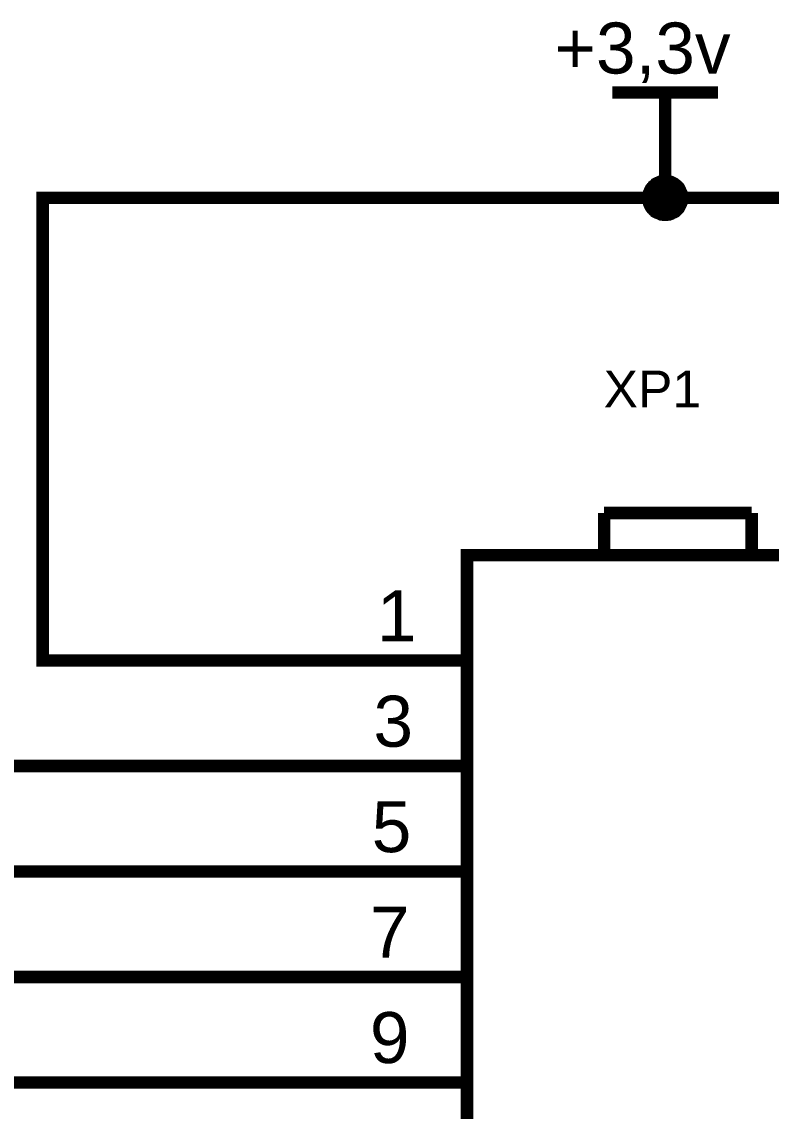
# Model space of a CAD drawing. Header units: millimetres. Extents: x 0 to 594, y 0 to 420.
# Drawn here: x 293.88 to 311.94, y 120.3 to 146.54 of the extents above; entities that cross this region are included whole.
import ezdxf

# ---------------------------------------------------------------- set-up
doc = ezdxf.new("R2010")
doc.units = ezdxf.units.MM
doc.layers.add('Sheet', color=255, linetype='Continuous')
doc.styles.get("Standard").update_dxf_attribs({"font": 'arial.ttf'})

msp = doc.modelspace()

# ---------------------------------------------------------------- linework, layer by layer
at = {"layer": 'Sheet', "color": 0}
for points, const_width in [([(308.112, 144.837), (310.652, 144.837)], 0.3), ([(309.382, 142.297), (309.382, 144.837)], 0.3), ([(308.874, 142.297), (308.874, 142.318), (308.874, 142.35), (308.885, 142.371), (308.885, 142.402), (308.895, 142.424), (308.895, 142.445), (308.906, 142.466), (308.916, 142.487), (308.927, 142.519), (308.938, 142.54), (308.948, 142.561), (308.959, 142.582), (308.98, 142.604), (308.99, 142.614), (309.012, 142.635), (309.022, 142.656), (309.043, 142.667), (309.065, 142.688), (309.075, 142.699), (309.096, 142.72), (309.117, 142.731), (309.139, 142.741), (309.16, 142.752), (309.192, 142.762), (309.213, 142.773), (309.234, 142.783), (309.255, 142.783), (309.276, 142.794), (309.308, 142.794), (309.329, 142.805), (309.361, 142.805), (309.382, 142.805)], 0.0991), ([(308.874, 142.297), (308.874, 142.318), (308.874, 142.35), (308.885, 142.371), (308.885, 142.402), (308.895, 142.424), (308.895, 142.445), (308.906, 142.466), (308.916, 142.487), (308.927, 142.519), (308.938, 142.54), (308.948, 142.561), (308.959, 142.582), (308.98, 142.604), (308.99, 142.614), (309.012, 142.635), (309.022, 142.656), (309.043, 142.667), (309.065, 142.688), (309.075, 142.699), (309.096, 142.72), (309.117, 142.731), (309.139, 142.741), (309.16, 142.752), (309.192, 142.762), (309.213, 142.773), (309.234, 142.783), (309.255, 142.783), (309.276, 142.794), (309.308, 142.794), (309.329, 142.805), (309.361, 142.805), (309.382, 142.805)], 0.0991), ([(308.874, 142.297), (308.874, 142.318), (308.874, 142.35), (308.885, 142.371), (308.885, 142.402), (308.895, 142.424), (308.895, 142.445), (308.906, 142.466), (308.916, 142.487), (308.927, 142.519), (308.938, 142.54), (308.948, 142.561), (308.959, 142.582), (308.98, 142.604), (308.99, 142.614), (309.012, 142.635), (309.022, 142.656), (309.043, 142.667), (309.065, 142.688), (309.075, 142.699), (309.096, 142.72), (309.117, 142.731), (309.139, 142.741), (309.16, 142.752), (309.192, 142.762), (309.213, 142.773), (309.234, 142.783), (309.255, 142.783), (309.276, 142.794), (309.308, 142.794), (309.329, 142.805), (309.361, 142.805), (309.382, 142.805)], 0.0991), ([(308.874, 142.297), (308.874, 142.318), (308.874, 142.35), (308.885, 142.371), (308.885, 142.402), (308.895, 142.424), (308.895, 142.445), (308.906, 142.466), (308.916, 142.487), (308.927, 142.519), (308.938, 142.54), (308.948, 142.561), (308.959, 142.582), (308.98, 142.604), (308.99, 142.614), (309.012, 142.635), (309.022, 142.656), (309.043, 142.667), (309.065, 142.688), (309.075, 142.699), (309.096, 142.72), (309.117, 142.731), (309.139, 142.741), (309.16, 142.752), (309.192, 142.762), (309.213, 142.773), (309.234, 142.783), (309.255, 142.783), (309.276, 142.794), (309.308, 142.794), (309.329, 142.805), (309.361, 142.805), (309.382, 142.805)], 0.0991), ([(308.874, 142.297), (308.874, 142.318), (308.874, 142.35), (308.885, 142.371), (308.885, 142.402), (308.895, 142.424), (308.895, 142.445), (308.906, 142.466), (308.916, 142.487), (308.927, 142.519), (308.938, 142.54), (308.948, 142.561), (308.959, 142.582), (308.98, 142.604), (308.99, 142.614), (309.012, 142.635), (309.022, 142.656), (309.043, 142.667), (309.065, 142.688), (309.075, 142.699), (309.096, 142.72), (309.117, 142.731), (309.139, 142.741), (309.16, 142.752), (309.192, 142.762), (309.213, 142.773), (309.234, 142.783), (309.255, 142.783), (309.276, 142.794), (309.308, 142.794), (309.329, 142.805), (309.361, 142.805), (309.382, 142.805)], 0.0991), ([(308.874, 142.297), (308.874, 142.318), (308.874, 142.35), (308.885, 142.371), (308.885, 142.402), (308.895, 142.424), (308.895, 142.445), (308.906, 142.466), (308.916, 142.487), (308.927, 142.519), (308.938, 142.54), (308.948, 142.561), (308.959, 142.582), (308.98, 142.604), (308.99, 142.614), (309.012, 142.635), (309.022, 142.656), (309.043, 142.667), (309.065, 142.688), (309.075, 142.699), (309.096, 142.72), (309.117, 142.731), (309.139, 142.741), (309.16, 142.752), (309.192, 142.762), (309.213, 142.773), (309.234, 142.783), (309.255, 142.783), (309.276, 142.794), (309.308, 142.794), (309.329, 142.805), (309.361, 142.805), (309.382, 142.805)], 0.0991), ([(308.874, 142.297), (308.874, 142.318), (308.874, 142.35), (308.885, 142.371), (308.885, 142.402), (308.895, 142.424), (308.895, 142.445), (308.906, 142.466), (308.916, 142.487), (308.927, 142.519), (308.938, 142.54), (308.948, 142.561), (308.959, 142.582), (308.98, 142.604), (308.99, 142.614), (309.012, 142.635), (309.022, 142.656), (309.043, 142.667), (309.065, 142.688), (309.075, 142.699), (309.096, 142.72), (309.117, 142.731), (309.139, 142.741), (309.16, 142.752), (309.192, 142.762), (309.213, 142.773), (309.234, 142.783), (309.255, 142.783), (309.276, 142.794), (309.308, 142.794), (309.329, 142.805), (309.361, 142.805), (309.382, 142.805)], 0.0991), ([(308.874, 142.297), (308.874, 142.318), (308.874, 142.35), (308.885, 142.371), (308.885, 142.402), (308.895, 142.424), (308.895, 142.445), (308.906, 142.466), (308.916, 142.487), (308.927, 142.519), (308.938, 142.54), (308.948, 142.561), (308.959, 142.582), (308.98, 142.604), (308.99, 142.614), (309.012, 142.635), (309.022, 142.656), (309.043, 142.667), (309.065, 142.688), (309.075, 142.699), (309.096, 142.72), (309.117, 142.731), (309.139, 142.741), (309.16, 142.752), (309.192, 142.762), (309.213, 142.773), (309.234, 142.783), (309.255, 142.783), (309.276, 142.794), (309.308, 142.794), (309.329, 142.805), (309.361, 142.805), (309.382, 142.805)], 0.0991), ([(309.382, 142.805), (309.382, 142.805)], 0.0991), ([(309.382, 142.805), (309.414, 142.805), (309.435, 142.805), (309.456, 142.794), (309.488, 142.794), (309.509, 142.783), (309.53, 142.783), (309.562, 142.773), (309.583, 142.762), (309.604, 142.752), (309.625, 142.741), (309.647, 142.731), (309.668, 142.72), (309.689, 142.699), (309.71, 142.688), (309.721, 142.667), (309.742, 142.656), (309.763, 142.635), (309.774, 142.614), (309.795, 142.604), (309.805, 142.582), (309.816, 142.561), (309.827, 142.54), (309.837, 142.519), (309.848, 142.487), (309.858, 142.466), (309.869, 142.445), (309.879, 142.424), (309.879, 142.402), (309.879, 142.371), (309.89, 142.35), (309.89, 142.318), (309.89, 142.297)], 0.0991), ([(309.382, 142.805), (309.382, 142.805)], 0.0991), ([(309.382, 142.805), (309.414, 142.805), (309.435, 142.805), (309.456, 142.794), (309.488, 142.794), (309.509, 142.783), (309.53, 142.783), (309.562, 142.773), (309.583, 142.762), (309.604, 142.752), (309.625, 142.741), (309.647, 142.731), (309.668, 142.72), (309.689, 142.699), (309.71, 142.688), (309.721, 142.667), (309.742, 142.656), (309.763, 142.635), (309.774, 142.614), (309.795, 142.604), (309.805, 142.582), (309.816, 142.561), (309.827, 142.54), (309.837, 142.519), (309.848, 142.487), (309.858, 142.466), (309.869, 142.445), (309.879, 142.424), (309.879, 142.402), (309.879, 142.371), (309.89, 142.35), (309.89, 142.318), (309.89, 142.297)], 0.0991), ([(309.382, 142.805), (309.382, 142.805)], 0.0991), ([(309.382, 142.805), (309.414, 142.805), (309.435, 142.805), (309.456, 142.794), (309.488, 142.794), (309.509, 142.783), (309.53, 142.783), (309.562, 142.773), (309.583, 142.762), (309.604, 142.752), (309.625, 142.741), (309.647, 142.731), (309.668, 142.72), (309.689, 142.699), (309.71, 142.688), (309.721, 142.667), (309.742, 142.656), (309.763, 142.635), (309.774, 142.614), (309.795, 142.604), (309.805, 142.582), (309.816, 142.561), (309.827, 142.54), (309.837, 142.519), (309.848, 142.487), (309.858, 142.466), (309.869, 142.445), (309.879, 142.424), (309.879, 142.402), (309.879, 142.371), (309.89, 142.35), (309.89, 142.318), (309.89, 142.297)], 0.0991), ([(309.382, 142.805), (309.382, 142.805)], 0.0991), ([(309.382, 142.805), (309.414, 142.805), (309.435, 142.805), (309.456, 142.794), (309.488, 142.794), (309.509, 142.783), (309.53, 142.783), (309.562, 142.773), (309.583, 142.762), (309.604, 142.752), (309.625, 142.741), (309.647, 142.731), (309.668, 142.72), (309.689, 142.699), (309.71, 142.688), (309.721, 142.667), (309.742, 142.656), (309.763, 142.635), (309.774, 142.614), (309.795, 142.604), (309.805, 142.582), (309.816, 142.561), (309.827, 142.54), (309.837, 142.519), (309.848, 142.487), (309.858, 142.466), (309.869, 142.445), (309.879, 142.424), (309.879, 142.402), (309.879, 142.371), (309.89, 142.35), (309.89, 142.318), (309.89, 142.297)], 0.0991), ([(309.382, 142.805), (309.382, 142.805)], 0.0991), ([(309.382, 142.805), (309.414, 142.805), (309.435, 142.805), (309.456, 142.794), (309.488, 142.794), (309.509, 142.783), (309.53, 142.783), (309.562, 142.773), (309.583, 142.762), (309.604, 142.752), (309.625, 142.741), (309.647, 142.731), (309.668, 142.72), (309.689, 142.699), (309.71, 142.688), (309.721, 142.667), (309.742, 142.656), (309.763, 142.635), (309.774, 142.614), (309.795, 142.604), (309.805, 142.582), (309.816, 142.561), (309.827, 142.54), (309.837, 142.519), (309.848, 142.487), (309.858, 142.466), (309.869, 142.445), (309.879, 142.424), (309.879, 142.402), (309.879, 142.371), (309.89, 142.35), (309.89, 142.318), (309.89, 142.297)], 0.0991), ([(309.382, 142.805), (309.382, 142.805)], 0.0991), ([(309.382, 142.805), (309.414, 142.805), (309.435, 142.805), (309.456, 142.794), (309.488, 142.794), (309.509, 142.783), (309.53, 142.783), (309.562, 142.773), (309.583, 142.762), (309.604, 142.752), (309.625, 142.741), (309.647, 142.731), (309.668, 142.72), (309.689, 142.699), (309.71, 142.688), (309.721, 142.667), (309.742, 142.656), (309.763, 142.635), (309.774, 142.614), (309.795, 142.604), (309.805, 142.582), (309.816, 142.561), (309.827, 142.54), (309.837, 142.519), (309.848, 142.487), (309.858, 142.466), (309.869, 142.445), (309.879, 142.424), (309.879, 142.402), (309.879, 142.371), (309.89, 142.35), (309.89, 142.318), (309.89, 142.297)], 0.0991), ([(309.382, 142.805), (309.382, 142.805)], 0.0991), ([(309.382, 142.805), (309.414, 142.805), (309.435, 142.805), (309.456, 142.794), (309.488, 142.794), (309.509, 142.783), (309.53, 142.783), (309.562, 142.773), (309.583, 142.762), (309.604, 142.752), (309.625, 142.741), (309.647, 142.731), (309.668, 142.72), (309.689, 142.699), (309.71, 142.688), (309.721, 142.667), (309.742, 142.656), (309.763, 142.635), (309.774, 142.614), (309.795, 142.604), (309.805, 142.582), (309.816, 142.561), (309.827, 142.54), (309.837, 142.519), (309.848, 142.487), (309.858, 142.466), (309.869, 142.445), (309.879, 142.424), (309.879, 142.402), (309.879, 142.371), (309.89, 142.35), (309.89, 142.318), (309.89, 142.297)], 0.0991), ([(309.382, 142.805), (309.382, 142.805)], 0.0991), ([(309.382, 142.805), (309.414, 142.805), (309.435, 142.805), (309.456, 142.794), (309.488, 142.794), (309.509, 142.783), (309.53, 142.783), (309.562, 142.773), (309.583, 142.762), (309.604, 142.752), (309.625, 142.741), (309.647, 142.731), (309.668, 142.72), (309.689, 142.699), (309.71, 142.688), (309.721, 142.667), (309.742, 142.656), (309.763, 142.635), (309.774, 142.614), (309.795, 142.604), (309.805, 142.582), (309.816, 142.561), (309.827, 142.54), (309.837, 142.519), (309.848, 142.487), (309.858, 142.466), (309.869, 142.445), (309.879, 142.424), (309.879, 142.402), (309.879, 142.371), (309.89, 142.35), (309.89, 142.318), (309.89, 142.297)], 0.0991), ([(291.38, 142.297), (291.38, 120.992), (296.989, 120.992)], 0.3), ([(296.989, 131.152), (294.386, 131.152), (294.386, 142.297), (309.382, 142.297), (325.383, 142.297), (325.383, 131.152), (322.378, 131.152)], 0.3), ([(309.382, 141.789), (309.361, 141.789), (309.329, 141.789), (309.308, 141.799), (309.276, 141.799), (309.255, 141.799), (309.234, 141.81), (309.213, 141.82), (309.192, 141.831), (309.16, 141.842), (309.139, 141.852), (309.117, 141.863), (309.096, 141.873), (309.075, 141.884), (309.065, 141.905), (309.043, 141.916), (309.022, 141.937), (309.012, 141.958), (308.99, 141.969), (308.98, 141.99), (308.959, 142.011), (308.948, 142.032), (308.938, 142.053), (308.927, 142.074), (308.916, 142.096), (308.906, 142.117), (308.895, 142.148), (308.895, 142.17), (308.885, 142.191), (308.885, 142.223), (308.874, 142.244), (308.874, 142.265), (308.874, 142.297)], 0.0991), ([(308.874, 142.297), (308.874, 142.297)], 0.0991), ([(309.382, 141.789), (309.361, 141.789), (309.329, 141.789), (309.308, 141.799), (309.276, 141.799), (309.255, 141.799), (309.234, 141.81), (309.213, 141.82), (309.192, 141.831), (309.16, 141.842), (309.139, 141.852), (309.117, 141.863), (309.096, 141.873), (309.075, 141.884), (309.065, 141.905), (309.043, 141.916), (309.022, 141.937), (309.012, 141.958), (308.99, 141.969), (308.98, 141.99), (308.959, 142.011), (308.948, 142.032), (308.938, 142.053), (308.927, 142.074), (308.916, 142.096), (308.906, 142.117), (308.895, 142.148), (308.895, 142.17), (308.885, 142.191), (308.885, 142.223), (308.874, 142.244), (308.874, 142.265), (308.874, 142.297)], 0.0991), ([(308.874, 142.297), (308.874, 142.297)], 0.0991), ([(309.382, 141.789), (309.361, 141.789), (309.329, 141.789), (309.308, 141.799), (309.276, 141.799), (309.255, 141.799), (309.234, 141.81), (309.213, 141.82), (309.192, 141.831), (309.16, 141.842), (309.139, 141.852), (309.117, 141.863), (309.096, 141.873), (309.075, 141.884), (309.065, 141.905), (309.043, 141.916), (309.022, 141.937), (309.012, 141.958), (308.99, 141.969), (308.98, 141.99), (308.959, 142.011), (308.948, 142.032), (308.938, 142.053), (308.927, 142.074), (308.916, 142.096), (308.906, 142.117), (308.895, 142.148), (308.895, 142.17), (308.885, 142.191), (308.885, 142.223), (308.874, 142.244), (308.874, 142.265), (308.874, 142.297)], 0.0991), ([(308.874, 142.297), (308.874, 142.297)], 0.0991), ([(309.382, 141.789), (309.361, 141.789), (309.329, 141.789), (309.308, 141.799), (309.276, 141.799), (309.255, 141.799), (309.234, 141.81), (309.213, 141.82), (309.192, 141.831), (309.16, 141.842), (309.139, 141.852), (309.117, 141.863), (309.096, 141.873), (309.075, 141.884), (309.065, 141.905), (309.043, 141.916), (309.022, 141.937), (309.012, 141.958), (308.99, 141.969), (308.98, 141.99), (308.959, 142.011), (308.948, 142.032), (308.938, 142.053), (308.927, 142.074), (308.916, 142.096), (308.906, 142.117), (308.895, 142.148), (308.895, 142.17), (308.885, 142.191), (308.885, 142.223), (308.874, 142.244), (308.874, 142.265), (308.874, 142.297)], 0.0991), ([(308.874, 142.297), (308.874, 142.297)], 0.0991), ([(309.382, 141.789), (309.361, 141.789), (309.329, 141.789), (309.308, 141.799), (309.276, 141.799), (309.255, 141.799), (309.234, 141.81), (309.213, 141.82), (309.192, 141.831), (309.16, 141.842), (309.139, 141.852), (309.117, 141.863), (309.096, 141.873), (309.075, 141.884), (309.065, 141.905), (309.043, 141.916), (309.022, 141.937), (309.012, 141.958), (308.99, 141.969), (308.98, 141.99), (308.959, 142.011), (308.948, 142.032), (308.938, 142.053), (308.927, 142.074), (308.916, 142.096), (308.906, 142.117), (308.895, 142.148), (308.895, 142.17), (308.885, 142.191), (308.885, 142.223), (308.874, 142.244), (308.874, 142.265), (308.874, 142.297)], 0.0991), ([(308.874, 142.297), (308.874, 142.297)], 0.0991), ([(309.382, 141.789), (309.361, 141.789), (309.329, 141.789), (309.308, 141.799), (309.276, 141.799), (309.255, 141.799), (309.234, 141.81), (309.213, 141.82), (309.192, 141.831), (309.16, 141.842), (309.139, 141.852), (309.117, 141.863), (309.096, 141.873), (309.075, 141.884), (309.065, 141.905), (309.043, 141.916), (309.022, 141.937), (309.012, 141.958), (308.99, 141.969), (308.98, 141.99), (308.959, 142.011), (308.948, 142.032), (308.938, 142.053), (308.927, 142.074), (308.916, 142.096), (308.906, 142.117), (308.895, 142.148), (308.895, 142.17), (308.885, 142.191), (308.885, 142.223), (308.874, 142.244), (308.874, 142.265), (308.874, 142.297)], 0.0991), ([(308.874, 142.297), (308.874, 142.297)], 0.0991), ([(309.382, 141.789), (309.361, 141.789), (309.329, 141.789), (309.308, 141.799), (309.276, 141.799), (309.255, 141.799), (309.234, 141.81), (309.213, 141.82), (309.192, 141.831), (309.16, 141.842), (309.139, 141.852), (309.117, 141.863), (309.096, 141.873), (309.075, 141.884), (309.065, 141.905), (309.043, 141.916), (309.022, 141.937), (309.012, 141.958), (308.99, 141.969), (308.98, 141.99), (308.959, 142.011), (308.948, 142.032), (308.938, 142.053), (308.927, 142.074), (308.916, 142.096), (308.906, 142.117), (308.895, 142.148), (308.895, 142.17), (308.885, 142.191), (308.885, 142.223), (308.874, 142.244), (308.874, 142.265), (308.874, 142.297)], 0.0991), ([(308.874, 142.297), (308.874, 142.297)], 0.0991), ([(309.382, 141.789), (309.361, 141.789), (309.329, 141.789), (309.308, 141.799), (309.276, 141.799), (309.255, 141.799), (309.234, 141.81), (309.213, 141.82), (309.192, 141.831), (309.16, 141.842), (309.139, 141.852), (309.117, 141.863), (309.096, 141.873), (309.075, 141.884), (309.065, 141.905), (309.043, 141.916), (309.022, 141.937), (309.012, 141.958), (308.99, 141.969), (308.98, 141.99), (308.959, 142.011), (308.948, 142.032), (308.938, 142.053), (308.927, 142.074), (308.916, 142.096), (308.906, 142.117), (308.895, 142.148), (308.895, 142.17), (308.885, 142.191), (308.885, 142.223), (308.874, 142.244), (308.874, 142.265), (308.874, 142.297)], 0.0991), ([(308.874, 142.297), (308.874, 142.297)], 0.0991), ([(309.89, 142.297), (309.89, 142.265), (309.89, 142.244), (309.879, 142.223), (309.879, 142.191), (309.879, 142.17), (309.869, 142.148), (309.858, 142.117), (309.848, 142.096), (309.837, 142.074), (309.827, 142.053), (309.816, 142.032), (309.805, 142.011), (309.795, 141.99), (309.774, 141.969), (309.763, 141.958), (309.742, 141.937), (309.721, 141.916), (309.71, 141.905), (309.689, 141.884), (309.668, 141.873), (309.647, 141.863), (309.625, 141.852), (309.604, 141.842), (309.583, 141.831), (309.562, 141.82), (309.53, 141.81), (309.509, 141.799), (309.488, 141.799), (309.456, 141.799), (309.435, 141.789), (309.414, 141.789), (309.382, 141.789)], 0.0991), ([(309.89, 142.297), (309.89, 142.265), (309.89, 142.244), (309.879, 142.223), (309.879, 142.191), (309.879, 142.17), (309.869, 142.148), (309.858, 142.117), (309.848, 142.096), (309.837, 142.074), (309.827, 142.053), (309.816, 142.032), (309.805, 142.011), (309.795, 141.99), (309.774, 141.969), (309.763, 141.958), (309.742, 141.937), (309.721, 141.916), (309.71, 141.905), (309.689, 141.884), (309.668, 141.873), (309.647, 141.863), (309.625, 141.852), (309.604, 141.842), (309.583, 141.831), (309.562, 141.82), (309.53, 141.81), (309.509, 141.799), (309.488, 141.799), (309.456, 141.799), (309.435, 141.789), (309.414, 141.789), (309.382, 141.789)], 0.0991), ([(309.89, 142.297), (309.89, 142.265), (309.89, 142.244), (309.879, 142.223), (309.879, 142.191), (309.879, 142.17), (309.869, 142.148), (309.858, 142.117), (309.848, 142.096), (309.837, 142.074), (309.827, 142.053), (309.816, 142.032), (309.805, 142.011), (309.795, 141.99), (309.774, 141.969), (309.763, 141.958), (309.742, 141.937), (309.721, 141.916), (309.71, 141.905), (309.689, 141.884), (309.668, 141.873), (309.647, 141.863), (309.625, 141.852), (309.604, 141.842), (309.583, 141.831), (309.562, 141.82), (309.53, 141.81), (309.509, 141.799), (309.488, 141.799), (309.456, 141.799), (309.435, 141.789), (309.414, 141.789), (309.382, 141.789)], 0.0991), ([(309.89, 142.297), (309.89, 142.265), (309.89, 142.244), (309.879, 142.223), (309.879, 142.191), (309.879, 142.17), (309.869, 142.148), (309.858, 142.117), (309.848, 142.096), (309.837, 142.074), (309.827, 142.053), (309.816, 142.032), (309.805, 142.011), (309.795, 141.99), (309.774, 141.969), (309.763, 141.958), (309.742, 141.937), (309.721, 141.916), (309.71, 141.905), (309.689, 141.884), (309.668, 141.873), (309.647, 141.863), (309.625, 141.852), (309.604, 141.842), (309.583, 141.831), (309.562, 141.82), (309.53, 141.81), (309.509, 141.799), (309.488, 141.799), (309.456, 141.799), (309.435, 141.789), (309.414, 141.789), (309.382, 141.789)], 0.0991), ([(309.89, 142.297), (309.89, 142.265), (309.89, 142.244), (309.879, 142.223), (309.879, 142.191), (309.879, 142.17), (309.869, 142.148), (309.858, 142.117), (309.848, 142.096), (309.837, 142.074), (309.827, 142.053), (309.816, 142.032), (309.805, 142.011), (309.795, 141.99), (309.774, 141.969), (309.763, 141.958), (309.742, 141.937), (309.721, 141.916), (309.71, 141.905), (309.689, 141.884), (309.668, 141.873), (309.647, 141.863), (309.625, 141.852), (309.604, 141.842), (309.583, 141.831), (309.562, 141.82), (309.53, 141.81), (309.509, 141.799), (309.488, 141.799), (309.456, 141.799), (309.435, 141.789), (309.414, 141.789), (309.382, 141.789)], 0.0991), ([(309.89, 142.297), (309.89, 142.265), (309.89, 142.244), (309.879, 142.223), (309.879, 142.191), (309.879, 142.17), (309.869, 142.148), (309.858, 142.117), (309.848, 142.096), (309.837, 142.074), (309.827, 142.053), (309.816, 142.032), (309.805, 142.011), (309.795, 141.99), (309.774, 141.969), (309.763, 141.958), (309.742, 141.937), (309.721, 141.916), (309.71, 141.905), (309.689, 141.884), (309.668, 141.873), (309.647, 141.863), (309.625, 141.852), (309.604, 141.842), (309.583, 141.831), (309.562, 141.82), (309.53, 141.81), (309.509, 141.799), (309.488, 141.799), (309.456, 141.799), (309.435, 141.789), (309.414, 141.789), (309.382, 141.789)], 0.0991), ([(309.89, 142.297), (309.89, 142.265), (309.89, 142.244), (309.879, 142.223), (309.879, 142.191), (309.879, 142.17), (309.869, 142.148), (309.858, 142.117), (309.848, 142.096), (309.837, 142.074), (309.827, 142.053), (309.816, 142.032), (309.805, 142.011), (309.795, 141.99), (309.774, 141.969), (309.763, 141.958), (309.742, 141.937), (309.721, 141.916), (309.71, 141.905), (309.689, 141.884), (309.668, 141.873), (309.647, 141.863), (309.625, 141.852), (309.604, 141.842), (309.583, 141.831), (309.562, 141.82), (309.53, 141.81), (309.509, 141.799), (309.488, 141.799), (309.456, 141.799), (309.435, 141.789), (309.414, 141.789), (309.382, 141.789)], 0.0991), ([(309.89, 142.297), (309.89, 142.265), (309.89, 142.244), (309.879, 142.223), (309.879, 142.191), (309.879, 142.17), (309.869, 142.148), (309.858, 142.117), (309.848, 142.096), (309.837, 142.074), (309.827, 142.053), (309.816, 142.032), (309.805, 142.011), (309.795, 141.99), (309.774, 141.969), (309.763, 141.958), (309.742, 141.937), (309.721, 141.916), (309.71, 141.905), (309.689, 141.884), (309.668, 141.873), (309.647, 141.863), (309.625, 141.852), (309.604, 141.842), (309.583, 141.831), (309.562, 141.82), (309.53, 141.81), (309.509, 141.799), (309.488, 141.799), (309.456, 141.799), (309.435, 141.789), (309.414, 141.789), (309.382, 141.789)], 0.0991), ([(309.89, 142.297), (309.89, 142.297), (309.89, 142.297), (309.89, 142.297), (309.89, 142.297), (309.89, 142.297), (309.89, 142.297), (309.89, 142.297), (309.89, 142.297), (309.89, 142.297), (309.89, 142.297), (309.89, 142.297), (309.89, 142.297), (309.89, 142.297), (309.89, 142.297), (309.89, 142.297), (309.89, 142.297), (309.89, 142.297), (309.89, 142.297), (309.89, 142.297), (309.89, 142.297), (309.89, 142.297), (309.89, 142.297), (309.89, 142.297), (309.89, 142.297), (309.89, 142.297), (309.89, 142.297), (309.89, 142.297), (309.89, 142.297), (309.89, 142.297), (309.89, 142.297), (309.89, 142.297), (309.89, 142.297)], 0.0991), ([(309.89, 142.297), (309.89, 142.297)], 0.0991), ([(309.89, 142.297), (309.89, 142.297), (309.89, 142.297), (309.89, 142.297), (309.89, 142.297), (309.89, 142.297), (309.89, 142.297), (309.89, 142.297), (309.89, 142.297), (309.89, 142.297), (309.89, 142.297), (309.89, 142.297), (309.89, 142.297), (309.89, 142.297), (309.89, 142.297), (309.89, 142.297), (309.89, 142.297), (309.89, 142.297), (309.89, 142.297), (309.89, 142.297), (309.89, 142.297), (309.89, 142.297), (309.89, 142.297), (309.89, 142.297), (309.89, 142.297), (309.89, 142.297), (309.89, 142.297), (309.89, 142.297), (309.89, 142.297), (309.89, 142.297), (309.89, 142.297), (309.89, 142.297), (309.89, 142.297)], 0.0991), ([(309.89, 142.297), (309.89, 142.297)], 0.0991), ([(309.89, 142.297), (309.89, 142.297), (309.89, 142.297), (309.89, 142.297), (309.89, 142.297), (309.89, 142.297), (309.89, 142.297), (309.89, 142.297), (309.89, 142.297), (309.89, 142.297), (309.89, 142.297), (309.89, 142.297), (309.89, 142.297), (309.89, 142.297), (309.89, 142.297), (309.89, 142.297), (309.89, 142.297), (309.89, 142.297), (309.89, 142.297), (309.89, 142.297), (309.89, 142.297), (309.89, 142.297), (309.89, 142.297), (309.89, 142.297), (309.89, 142.297), (309.89, 142.297), (309.89, 142.297), (309.89, 142.297), (309.89, 142.297), (309.89, 142.297), (309.89, 142.297), (309.89, 142.297), (309.89, 142.297)], 0.0991), ([(309.89, 142.297), (309.89, 142.297)], 0.0991), ([(309.89, 142.297), (309.89, 142.297), (309.89, 142.297), (309.89, 142.297), (309.89, 142.297), (309.89, 142.297), (309.89, 142.297), (309.89, 142.297), (309.89, 142.297), (309.89, 142.297), (309.89, 142.297), (309.89, 142.297), (309.89, 142.297), (309.89, 142.297), (309.89, 142.297), (309.89, 142.297), (309.89, 142.297), (309.89, 142.297), (309.89, 142.297), (309.89, 142.297), (309.89, 142.297), (309.89, 142.297), (309.89, 142.297), (309.89, 142.297), (309.89, 142.297), (309.89, 142.297), (309.89, 142.297), (309.89, 142.297), (309.89, 142.297), (309.89, 142.297), (309.89, 142.297), (309.89, 142.297), (309.89, 142.297)], 0.0991), ([(309.89, 142.297), (309.89, 142.297)], 0.0991), ([(309.89, 142.297), (309.89, 142.297), (309.89, 142.297), (309.89, 142.297), (309.89, 142.297), (309.89, 142.297), (309.89, 142.297), (309.89, 142.297), (309.89, 142.297), (309.89, 142.297), (309.89, 142.297), (309.89, 142.297), (309.89, 142.297), (309.89, 142.297), (309.89, 142.297), (309.89, 142.297), (309.89, 142.297), (309.89, 142.297), (309.89, 142.297), (309.89, 142.297), (309.89, 142.297), (309.89, 142.297), (309.89, 142.297), (309.89, 142.297), (309.89, 142.297), (309.89, 142.297), (309.89, 142.297), (309.89, 142.297), (309.89, 142.297), (309.89, 142.297), (309.89, 142.297), (309.89, 142.297), (309.89, 142.297)], 0.0991), ([(309.89, 142.297), (309.89, 142.297)], 0.0991), ([(309.89, 142.297), (309.89, 142.297), (309.89, 142.297), (309.89, 142.297), (309.89, 142.297), (309.89, 142.297), (309.89, 142.297), (309.89, 142.297), (309.89, 142.297), (309.89, 142.297), (309.89, 142.297), (309.89, 142.297), (309.89, 142.297), (309.89, 142.297), (309.89, 142.297), (309.89, 142.297), (309.89, 142.297), (309.89, 142.297), (309.89, 142.297), (309.89, 142.297), (309.89, 142.297), (309.89, 142.297), (309.89, 142.297), (309.89, 142.297), (309.89, 142.297), (309.89, 142.297), (309.89, 142.297), (309.89, 142.297), (309.89, 142.297), (309.89, 142.297), (309.89, 142.297), (309.89, 142.297), (309.89, 142.297)], 0.0991), ([(309.89, 142.297), (309.89, 142.297)], 0.0991), ([(309.89, 142.297), (309.89, 142.297), (309.89, 142.297), (309.89, 142.297), (309.89, 142.297), (309.89, 142.297), (309.89, 142.297), (309.89, 142.297), (309.89, 142.297), (309.89, 142.297), (309.89, 142.297), (309.89, 142.297), (309.89, 142.297), (309.89, 142.297), (309.89, 142.297), (309.89, 142.297), (309.89, 142.297), (309.89, 142.297), (309.89, 142.297), (309.89, 142.297), (309.89, 142.297), (309.89, 142.297), (309.89, 142.297), (309.89, 142.297), (309.89, 142.297), (309.89, 142.297), (309.89, 142.297), (309.89, 142.297), (309.89, 142.297), (309.89, 142.297), (309.89, 142.297), (309.89, 142.297), (309.89, 142.297)], 0.0991), ([(309.89, 142.297), (309.89, 142.297)], 0.0991), ([(309.89, 142.297), (309.89, 142.297), (309.89, 142.297), (309.89, 142.297), (309.89, 142.297), (309.89, 142.297), (309.89, 142.297), (309.89, 142.297), (309.89, 142.297), (309.89, 142.297), (309.89, 142.297), (309.89, 142.297), (309.89, 142.297), (309.89, 142.297), (309.89, 142.297), (309.89, 142.297), (309.89, 142.297), (309.89, 142.297), (309.89, 142.297), (309.89, 142.297), (309.89, 142.297), (309.89, 142.297), (309.89, 142.297), (309.89, 142.297), (309.89, 142.297), (309.89, 142.297), (309.89, 142.297), (309.89, 142.297), (309.89, 142.297), (309.89, 142.297), (309.89, 142.297), (309.89, 142.297), (309.89, 142.297)], 0.0991), ([(309.89, 142.297), (309.89, 142.297)], 0.0991), ([(307.911, 133.692), (307.911, 134.708)], 0.3), ([(307.911, 134.708), (311.467, 134.708)], 0.3), ([(311.467, 134.708), (311.467, 133.692)], 0.3), ([(304.609, 131.152), (296.989, 131.152)], 0.3), ([(296.989, 128.612), (258.383, 128.612), (251.387, 128.612)], 0.3), ([(304.609, 128.612), (296.989, 128.612)], 0.3), ([(296.989, 126.072), (269.389, 126.072), (251.387, 126.072)], 0.3), ([(304.609, 126.072), (296.989, 126.072)], 0.3), ([(296.989, 123.532), (280.385, 123.532), (251.387, 123.532)], 0.3), ([(304.609, 123.532), (296.989, 123.532)], 0.3), ([(304.609, 120.992), (296.989, 120.992)], 0.3)]:
    msp.add_lwpolyline(points, dxfattribs=dict(at, const_width=const_width))
at = {"layer": 'Sheet', "color": 0, "const_width": 0.508}
msp.add_lwpolyline([(309.126, 142.3, 1), (309.634, 142.3, 1)], format="xyb", close=True, dxfattribs=at)
at = {"layer": 'Sheet', "color": 0}
for points, const_width in [([(304.609, 133.692), (314.758, 133.692), (314.758, 105.751), (304.609, 105.751), (304.609, 133.692)], 0.3), ([(304.609, 133.692), (304.609, 105.751), (314.758, 105.751), (314.758, 133.692), (304.609, 133.692), (304.609, 133.692)], 0.0991)]:
    msp.add_lwpolyline(points, close=True, dxfattribs=dict(at, const_width=const_width))

# ---------------------------------------------------------------- texts
for s, height, p in [('+3,3v', 1.2277, (306.715, 145.292)), ('XP1', 0.889, (307.9, 137.248)), ('1', 1.228, (302.44, 131.618)), ('3', 1.228, (302.355, 129.078)), ('5', 1.228, (302.313, 126.538)), ('7', 1.228, (302.27, 123.998)), ('9', 1.228, (302.27, 121.458))]:
    msp.add_text(s, height=height, dxfattribs=at).set_placement(p)

doc.saveas('drawing.dxf')
